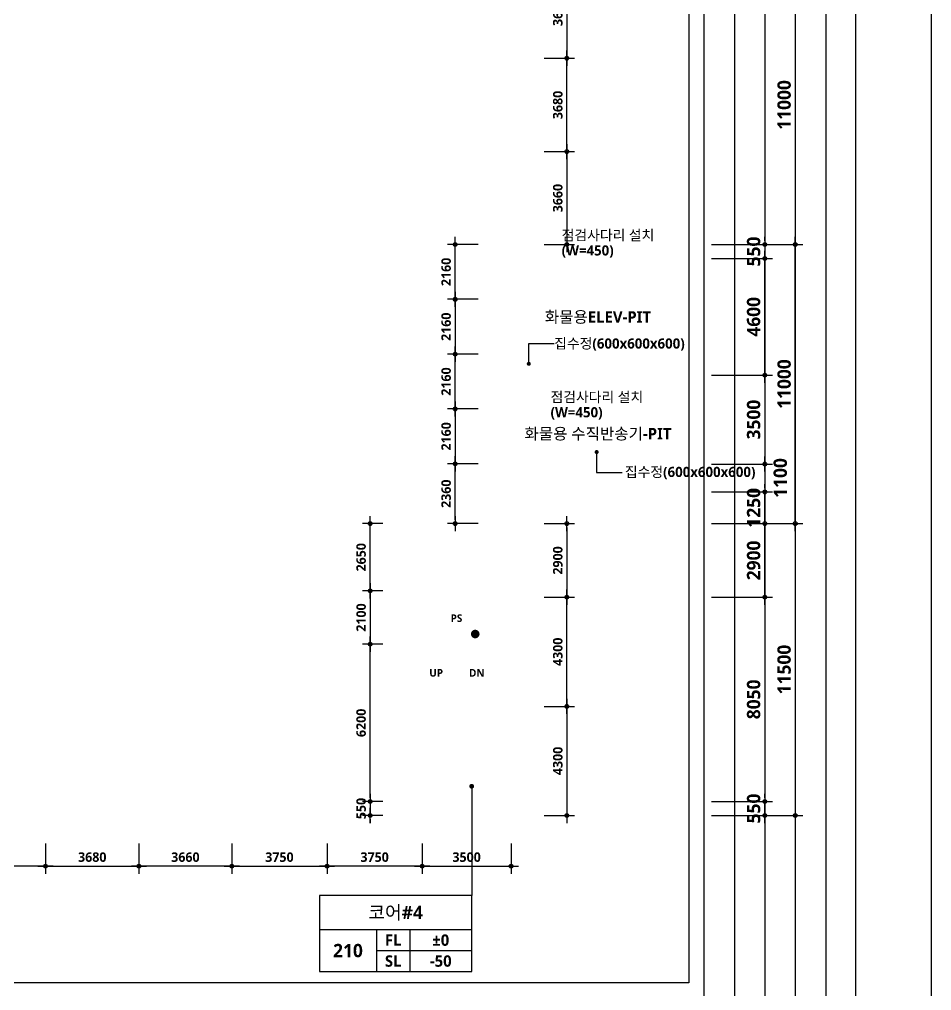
# Model space of a CAD drawing. Header units: millimetres. Extents: x -63924 to 190228206, y 0 to 456875599.
# Drawn here: x 142260 to 178200, y 404450 to 442720 of the extents above; entities that cross this region are included whole.
import ezdxf
from ezdxf.enums import TextEntityAlignment as Align

# ---------------------------------------------------------------- set-up
doc = ezdxf.new("R2010")
doc.units = ezdxf.units.MM
doc.header["$LTSCALE"] = 150
doc.header["$MEASUREMENT"] = 0
doc.header["$PDSIZE"] = -10
doc.layers.get('0').update_dxf_attribs({"linetype": 'CONTINUOUS'})
doc.layers.get('Defpoints').update_dxf_attribs({"color": 153, "linetype": 'CONTINUOUS'})
for name, color, linetype in [('A-ANNO-DIM', 4, 'CONTINUOUS'), ('A-ANNO-GRA1', 7, 'CONTINUOUS'), ('A-ANNO-LEAD', 4, 'CONTINUOUS'), ('A-ANNO-TEXT1', 7, 'CONTINUOUS'), ('A-ANNO-TEXT2', 3, 'CONTINUOUS'), ('A-FLOR-MARK-ARCH', 1, 'CONTINUOUS'), ('A-ST-AXIS-DIM', 7, 'CONTINUOUS')]:
    doc.layers.add(name, color=color, linetype=linetype)
for name, color, linetype, plot in [('Defpoint', 161, 'CONTINUOUS', False), ('G(그리드1)', 185, 'CONTINUOUS', False), ('G(그리드2)', 235, 'CONTINUOUS', False)]:
    doc.layers.add(name, color=color, linetype=linetype, plot=plot)
doc.styles.add('2020음성 1차', font='')
doc.styles.add('SH_나눔', font='')
doc.styles.add('SH_대대리576', font='')
doc.styles.add('SH_진천_나눔', font='')
doc.styles.get('2020음성 1차').set_extended_font_data('NanumGothic', bold=True)
doc.styles.get('SH_나눔').set_extended_font_data('NanumGothic', bold=True)
doc.styles.get('SH_대대리576').set_extended_font_data('NanumGothic', bold=True)
doc.styles.get('SH_진천_나눔').set_extended_font_data('NanumGothic', bold=True)
doc.dimstyles.new('SHP 300', dxfattribs={"dimscale": 150, "dimtxt": 3.5, "dimasz": 1, "dimexe": 2, "dimexo": 2, "dimgap": 1, "dimtad": 1, "dimdec": 0, "dimzin": 0, "dimdsep": 46, "dimtxsty": 'SH_대대리576', "dimblk": 'DIMDOT', "dimcen": 0.09, "dimclrt": 3, "dimadec": 0, "dimazin": 1, "dimtfac": 1, "dimtdec": 0, "dimtix": 1, "dimtmove": 2, "dimatfit": 0, "dimldrblk": 'DIMDOT', "dimfxl": 1, "dimtolj": 1, "dimtzin": 0, "dimarcsym": 0})
doc.dimstyles.new('SHP300내부', dxfattribs={"dimscale": 150, "dimtxt": 2.5, "dimasz": 1, "dimexe": 2, "dimexo": 2, "dimgap": 1, "dimtad": 1, "dimdec": 0, "dimzin": 0, "dimdsep": 46, "dimtxsty": 'SH_대대리576', "dimblk": 'DIMDOT', "dimcen": 0.09, "dimclrd": 256, "dimclre": 256, "dimclrt": 3, "dimadec": 0, "dimazin": 1, "dimtfac": 1, "dimtdec": 0, "dimtix": 1, "dimtmove": 2, "dimatfit": 0, "dimldrblk": 'DIMDOT', "dimfxl": 1, "dimtolj": 1, "dimtzin": 0, "dimlwd": -1, "dimlwe": -1, "dimarcsym": 0})

# ---------------------------------------------------------------- blocks, each defined once
blk = doc.blocks.new('DIMDOT')
at = {"color": 0}
blk.add_line((-2, 0), (2, 0), dxfattribs=at)
for radius in [0.5, 0.25]:
    blk.add_circle((0, 0), radius, dxfattribs=at)
blk = doc.blocks.new('*D1184')
at = {"layer": 'A-ANNO-DIM', "transparency": 16777216}
for p, q in [((146970, 410250), (146970, 409050)), ((150630, 410250), (150630, 409050)), ((150480, 409350), (147120, 409350))]:
    blk.add_line(p, q, dxfattribs=at)
at = {"layer": 'Defpoints', "color": 0, "transparency": 16777216}
for p in [(146970, 410550), (150630, 410550), (146970, 409350)]:
    blk.add_point(p, dxfattribs=at)
at = {"layer": 'A-ANNO-DIM', "linetype": 'ByBlock', "transparency": 16777216, "xscale": 150, "yscale": 150, "zscale": 150, "rotation": 180}
blk.add_blockref('DIMDOT', (146970, 409350), dxfattribs=at)
at = {"layer": 'A-ANNO-DIM', "linetype": 'ByBlock', "transparency": 16777216, "xscale": 150, "yscale": 150, "zscale": 150}
blk.add_blockref('DIMDOT', (150630, 409350), dxfattribs=at)
at = {"layer": 'A-ANNO-DIM', "color": 3, "transparency": 16777216, "insert": (148800, 409707), "char_height": 375, "attachment_point": 5, "style": 'SH_대대리576'}
blk.add_mtext('\\A1;3660', dxfattribs=at)
blk = doc.blocks.new('*D1185')
at = {"layer": 'A-ANNO-DIM', "transparency": 16777216}
for p, q in [((143290, 410250), (143290, 409050)), ((146970, 410250), (146970, 409050)), ((143440, 409350), (146820, 409350))]:
    blk.add_line(p, q, dxfattribs=at)
at = {"layer": 'Defpoints', "color": 0, "transparency": 16777216}
for p in [(143290, 410550), (146970, 410550), (146970, 409350)]:
    blk.add_point(p, dxfattribs=at)
at = {"layer": 'A-ANNO-DIM', "linetype": 'ByBlock', "transparency": 16777216, "xscale": 150, "yscale": 150, "zscale": 150, "rotation": 180}
blk.add_blockref('DIMDOT', (143290, 409350), dxfattribs=at)
at = {"layer": 'A-ANNO-DIM', "linetype": 'ByBlock', "transparency": 16777216, "xscale": 150, "yscale": 150, "zscale": 150}
blk.add_blockref('DIMDOT', (146970, 409350), dxfattribs=at)
at = {"layer": 'A-ANNO-DIM', "color": 3, "transparency": 16777216, "insert": (145130, 409707), "char_height": 375, "attachment_point": 5, "style": 'SH_대대리576'}
blk.add_mtext('\\A1;3680', dxfattribs=at)
blk = doc.blocks.new('*D1186')
at = {"layer": 'A-ANNO-DIM', "transparency": 16777216}
for p, q in [((139630, 410250), (139630, 409050)), ((143290, 410250), (143290, 409050)), ((143140, 409350), (139780, 409350))]:
    blk.add_line(p, q, dxfattribs=at)
at = {"layer": 'Defpoints', "color": 0, "transparency": 16777216}
for p in [(139630, 410550), (143290, 410550), (139630, 409350)]:
    blk.add_point(p, dxfattribs=at)
at = {"layer": 'A-ANNO-DIM', "linetype": 'ByBlock', "transparency": 16777216, "xscale": 150, "yscale": 150, "zscale": 150, "rotation": 180}
blk.add_blockref('DIMDOT', (139630, 409350), dxfattribs=at)
at = {"layer": 'A-ANNO-DIM', "linetype": 'ByBlock', "transparency": 16777216, "xscale": 150, "yscale": 150, "zscale": 150}
blk.add_blockref('DIMDOT', (143290, 409350), dxfattribs=at)
at = {"layer": 'A-ANNO-DIM', "color": 3, "transparency": 16777216, "insert": (141460, 409707), "char_height": 375, "attachment_point": 5, "style": 'SH_대대리576'}
blk.add_mtext('\\A1;3660', dxfattribs=at)
blk = doc.blocks.new('*D1194')
at = {"layer": 'A-ST-AXIS-DIM', "color": 0, "lineweight": -2, "transparency": 16777216}
for p, q in [((169530, 422850), (173130, 422850)), ((172830, 422700), (172830, 411500)), ((169530, 411350), (173130, 411350))]:
    blk.add_line(p, q, dxfattribs=at)
at = {"layer": 'Defpoints', "color": 0, "transparency": 16777216}
for p in [(169230, 422850), (169230, 411350), (172830, 411350)]:
    blk.add_point(p, dxfattribs=at)
at = {"layer": 'A-ST-AXIS-DIM', "color": 0, "linetype": 'ByBlock', "lineweight": -2, "transparency": 16777216, "xscale": 150, "yscale": 150, "zscale": 150}
for p, rotation in [((172830, 422850), 90), ((172830, 411350), 270)]:
    blk.add_blockref('DIMDOT', p, dxfattribs=dict(at, rotation=rotation))
at = {"layer": 'A-ST-AXIS-DIM', "color": 3, "transparency": 16777216, "insert": (172391, 417100), "char_height": 525, "attachment_point": 5, "rotation": 90, "style": 'SH_대대리576'}
blk.add_mtext('\\A1;11500', dxfattribs=at)
blk = doc.blocks.new('*D1195')
at = {"layer": 'A-ST-AXIS-DIM', "color": 0, "lineweight": -2, "transparency": 16777216}
for p, q in [((169530, 433850), (173130, 433850)), ((172830, 423000), (172830, 433700)), ((169530, 422850), (173130, 422850))]:
    blk.add_line(p, q, dxfattribs=at)
at = {"layer": 'Defpoints', "color": 0, "transparency": 16777216}
for p in [(169230, 433850), (172830, 433850), (169230, 422850)]:
    blk.add_point(p, dxfattribs=at)
at = {"layer": 'A-ST-AXIS-DIM', "color": 0, "linetype": 'ByBlock', "lineweight": -2, "transparency": 16777216, "xscale": 150, "yscale": 150, "zscale": 150}
for p, rotation in [((172830, 433850), 90), ((172830, 422850), 270)]:
    blk.add_blockref('DIMDOT', p, dxfattribs=dict(at, rotation=rotation))
at = {"layer": 'A-ST-AXIS-DIM', "color": 3, "transparency": 16777216, "insert": (172392, 428350), "char_height": 525, "attachment_point": 5, "rotation": 90, "style": 'SH_대대리576'}
blk.add_mtext('\\A1;11000', dxfattribs=at)
blk = doc.blocks.new('*D1196')
at = {"layer": 'A-ST-AXIS-DIM', "color": 0, "lineweight": -2, "transparency": 16777216}
for p, q in [((169530, 444850), (173130, 444850)), ((172830, 444700), (172830, 434000)), ((169530, 433850), (173130, 433850))]:
    blk.add_line(p, q, dxfattribs=at)
at = {"layer": 'Defpoints', "color": 0, "transparency": 16777216}
for p in [(169230, 444850), (169230, 433850), (172830, 433850)]:
    blk.add_point(p, dxfattribs=at)
at = {"layer": 'A-ST-AXIS-DIM', "color": 0, "linetype": 'ByBlock', "lineweight": -2, "transparency": 16777216, "xscale": 150, "yscale": 150, "zscale": 150}
for p, rotation in [((172830, 444850), 90), ((172830, 433850), 270)]:
    blk.add_blockref('DIMDOT', p, dxfattribs=dict(at, rotation=rotation))
at = {"layer": 'A-ST-AXIS-DIM', "color": 3, "transparency": 16777216, "insert": (172392, 439350), "char_height": 525, "attachment_point": 5, "rotation": 90, "style": 'SH_대대리576'}
blk.add_mtext('\\A1;11000', dxfattribs=at)
blk = doc.blocks.new('*D1202')
at = {"layer": 'A-ANNO-DIM', "transparency": 16777216}
for p, q in [((160330, 425210), (159130, 425210)), ((159430, 423000), (159430, 425060)), ((160330, 422850), (159130, 422850))]:
    blk.add_line(p, q, dxfattribs=at)
at = {"layer": 'Defpoints', "color": 0, "transparency": 16777216}
for p in [(159430, 425210), (160630, 425210), (160630, 422850)]:
    blk.add_point(p, dxfattribs=at)
at = {"layer": 'A-ANNO-DIM', "linetype": 'ByBlock', "transparency": 16777216, "xscale": 150, "yscale": 150, "zscale": 150}
for p, rotation in [((159430, 425210), 90), ((159430, 422850), 270)]:
    blk.add_blockref('DIMDOT', p, dxfattribs=dict(at, rotation=rotation))
at = {"layer": 'A-ANNO-DIM', "color": 3, "transparency": 16777216, "insert": (159073, 424030), "char_height": 375, "attachment_point": 5, "rotation": 90, "style": 'SH_대대리576'}
blk.add_mtext('\\A1;2360', dxfattribs=at)
blk = doc.blocks.new('*D1203')
at = {"layer": 'A-ANNO-DIM', "transparency": 16777216}
for p, q in [((160330, 427370), (159130, 427370)), ((159430, 427220), (159430, 425360)), ((160330, 425210), (159130, 425210))]:
    blk.add_line(p, q, dxfattribs=at)
at = {"layer": 'Defpoints', "color": 0, "transparency": 16777216}
for p in [(160630, 427370), (159430, 425210), (160630, 425210)]:
    blk.add_point(p, dxfattribs=at)
at = {"layer": 'A-ANNO-DIM', "linetype": 'ByBlock', "transparency": 16777216, "xscale": 150, "yscale": 150, "zscale": 150}
for p, rotation in [((159430, 427370), 90), ((159430, 425210), 270)]:
    blk.add_blockref('DIMDOT', p, dxfattribs=dict(at, rotation=rotation))
at = {"layer": 'A-ANNO-DIM', "color": 3, "transparency": 16777216, "insert": (159073, 426290), "char_height": 375, "attachment_point": 5, "rotation": 90, "style": 'SH_대대리576'}
blk.add_mtext('\\A1;2160', dxfattribs=at)
blk = doc.blocks.new('*D1204')
at = {"layer": 'A-ANNO-DIM', "transparency": 16777216}
for p, q in [((162930, 444850), (164130, 444850)), ((163830, 444700), (163830, 441340)), ((162930, 441190), (164130, 441190))]:
    blk.add_line(p, q, dxfattribs=at)
at = {"layer": 'Defpoints', "color": 0, "transparency": 16777216}
for p in [(162630, 444850), (162630, 441190), (163830, 441190)]:
    blk.add_point(p, dxfattribs=at)
at = {"layer": 'A-ANNO-DIM', "linetype": 'ByBlock', "transparency": 16777216, "xscale": 150, "yscale": 150, "zscale": 150}
for p, rotation in [((163830, 444850), 90), ((163830, 441190), 270)]:
    blk.add_blockref('DIMDOT', p, dxfattribs=dict(at, rotation=rotation))
at = {"layer": 'A-ANNO-DIM', "color": 3, "transparency": 16777216, "insert": (163473, 443020), "char_height": 375, "attachment_point": 5, "rotation": 90, "style": 'SH_대대리576'}
blk.add_mtext('\\A1;3660', dxfattribs=at)
blk = doc.blocks.new('*D1205')
at = {"layer": 'A-ANNO-DIM', "transparency": 16777216}
for p, q in [((162930, 441190), (164130, 441190)), ((163830, 437660), (163830, 441040)), ((162930, 437510), (164130, 437510))]:
    blk.add_line(p, q, dxfattribs=at)
at = {"layer": 'Defpoints', "color": 0, "transparency": 16777216}
for p in [(162630, 441190), (163830, 441190), (162630, 437510)]:
    blk.add_point(p, dxfattribs=at)
at = {"layer": 'A-ANNO-DIM', "linetype": 'ByBlock', "transparency": 16777216, "xscale": 150, "yscale": 150, "zscale": 150}
for p, rotation in [((163830, 441190), 90), ((163830, 437510), 270)]:
    blk.add_blockref('DIMDOT', p, dxfattribs=dict(at, rotation=rotation))
at = {"layer": 'A-ANNO-DIM', "color": 3, "transparency": 16777216, "insert": (163473, 439350), "char_height": 375, "attachment_point": 5, "rotation": 90, "style": 'SH_대대리576'}
blk.add_mtext('\\A1;3680', dxfattribs=at)
blk = doc.blocks.new('*D1206')
at = {"layer": 'A-ANNO-DIM', "transparency": 16777216}
for p, q in [((162930, 437510), (164130, 437510)), ((163830, 437360), (163830, 434000)), ((162930, 433850), (164130, 433850))]:
    blk.add_line(p, q, dxfattribs=at)
at = {"layer": 'Defpoints', "color": 0, "transparency": 16777216}
for p in [(162630, 437510), (162630, 433850), (163830, 433850)]:
    blk.add_point(p, dxfattribs=at)
at = {"layer": 'A-ANNO-DIM', "linetype": 'ByBlock', "transparency": 16777216, "xscale": 150, "yscale": 150, "zscale": 150}
for p, rotation in [((163830, 437510), 90), ((163830, 433850), 270)]:
    blk.add_blockref('DIMDOT', p, dxfattribs=dict(at, rotation=rotation))
at = {"layer": 'A-ANNO-DIM', "color": 3, "transparency": 16777216, "insert": (163473, 435680), "char_height": 375, "attachment_point": 5, "rotation": 90, "style": 'SH_대대리576'}
blk.add_mtext('\\A1;3660', dxfattribs=at)
blk = doc.blocks.new('*D1207')
at = {"layer": 'A-ANNO-DIM', "transparency": 16777216}
for p, q in [((162930, 422850), (164130, 422850)), ((163830, 422700), (163830, 420100)), ((162930, 419950), (164130, 419950))]:
    blk.add_line(p, q, dxfattribs=at)
at = {"layer": 'Defpoints', "color": 0, "transparency": 16777216}
for p in [(162630, 422850), (162630, 419950), (163830, 419950)]:
    blk.add_point(p, dxfattribs=at)
at = {"layer": 'A-ANNO-DIM', "linetype": 'ByBlock', "transparency": 16777216, "xscale": 150, "yscale": 150, "zscale": 150}
for p, rotation in [((163830, 422850), 90), ((163830, 419950), 270)]:
    blk.add_blockref('DIMDOT', p, dxfattribs=dict(at, rotation=rotation))
at = {"layer": 'A-ANNO-DIM', "color": 3, "transparency": 16777216, "insert": (163473, 421400), "char_height": 375, "attachment_point": 5, "rotation": 90, "style": 'SH_대대리576'}
blk.add_mtext('\\A1;2900', dxfattribs=at)
blk = doc.blocks.new('*D1208')
at = {"layer": 'A-ANNO-DIM', "transparency": 16777216}
for p, q in [((162930, 419950), (164130, 419950)), ((163830, 415800), (163830, 419800)), ((162930, 415650), (164130, 415650))]:
    blk.add_line(p, q, dxfattribs=at)
at = {"layer": 'Defpoints', "color": 0, "transparency": 16777216}
for p in [(162630, 419950), (163830, 419950), (162630, 415650)]:
    blk.add_point(p, dxfattribs=at)
at = {"layer": 'A-ANNO-DIM', "linetype": 'ByBlock', "transparency": 16777216, "xscale": 150, "yscale": 150, "zscale": 150}
for p, rotation in [((163830, 419950), 90), ((163830, 415650), 270)]:
    blk.add_blockref('DIMDOT', p, dxfattribs=dict(at, rotation=rotation))
at = {"layer": 'A-ANNO-DIM', "color": 3, "transparency": 16777216, "insert": (163473, 417800), "char_height": 375, "attachment_point": 5, "rotation": 90, "style": 'SH_대대리576'}
blk.add_mtext('\\A1;4300', dxfattribs=at)
blk = doc.blocks.new('*D1209')
at = {"layer": 'A-ANNO-DIM', "transparency": 16777216}
for p, q in [((162930, 415650), (164130, 415650)), ((163830, 415500), (163830, 411500)), ((162930, 411350), (164130, 411350))]:
    blk.add_line(p, q, dxfattribs=at)
at = {"layer": 'Defpoints', "color": 0, "transparency": 16777216}
for p in [(162630, 415650), (162630, 411350), (163830, 411350)]:
    blk.add_point(p, dxfattribs=at)
at = {"layer": 'A-ANNO-DIM', "linetype": 'ByBlock', "transparency": 16777216, "xscale": 150, "yscale": 150, "zscale": 150}
for p, rotation in [((163830, 415650), 90), ((163830, 411350), 270)]:
    blk.add_blockref('DIMDOT', p, dxfattribs=dict(at, rotation=rotation))
at = {"layer": 'A-ANNO-DIM', "color": 3, "transparency": 16777216, "insert": (163473, 413500), "char_height": 375, "attachment_point": 5, "rotation": 90, "style": 'SH_대대리576'}
blk.add_mtext('\\A1;4300', dxfattribs=at)
blk = doc.blocks.new('*D1210')
at = {"layer": 'A-ANNO-DIM', "transparency": 16777216}
for p, q in [((150630, 410250), (150630, 409050)), ((154380, 410250), (154380, 409050)), ((150780, 409350), (154230, 409350))]:
    blk.add_line(p, q, dxfattribs=at)
at = {"layer": 'Defpoints', "color": 0, "transparency": 16777216}
for p in [(150630, 410550), (154380, 410550), (154380, 409350)]:
    blk.add_point(p, dxfattribs=at)
at = {"layer": 'A-ANNO-DIM', "linetype": 'ByBlock', "transparency": 16777216, "xscale": 150, "yscale": 150, "zscale": 150, "rotation": 180}
blk.add_blockref('DIMDOT', (150630, 409350), dxfattribs=at)
at = {"layer": 'A-ANNO-DIM', "linetype": 'ByBlock', "transparency": 16777216, "xscale": 150, "yscale": 150, "zscale": 150}
blk.add_blockref('DIMDOT', (154380, 409350), dxfattribs=at)
at = {"layer": 'A-ANNO-DIM', "color": 3, "transparency": 16777216, "insert": (152505, 409707), "char_height": 375, "attachment_point": 5, "style": 'SH_대대리576'}
blk.add_mtext('\\A1;3750', dxfattribs=at)
blk = doc.blocks.new('*D1211')
at = {"layer": 'A-ANNO-DIM', "transparency": 16777216}
for p, q in [((154380, 410250), (154380, 409050)), ((158130, 410250), (158130, 409050)), ((157980, 409350), (154530, 409350))]:
    blk.add_line(p, q, dxfattribs=at)
at = {"layer": 'Defpoints', "color": 0, "transparency": 16777216}
for p in [(154380, 410550), (158130, 410550), (154380, 409350)]:
    blk.add_point(p, dxfattribs=at)
at = {"layer": 'A-ANNO-DIM', "linetype": 'ByBlock', "transparency": 16777216, "xscale": 150, "yscale": 150, "zscale": 150, "rotation": 180}
blk.add_blockref('DIMDOT', (154380, 409350), dxfattribs=at)
at = {"layer": 'A-ANNO-DIM', "linetype": 'ByBlock', "transparency": 16777216, "xscale": 150, "yscale": 150, "zscale": 150}
blk.add_blockref('DIMDOT', (158130, 409350), dxfattribs=at)
at = {"layer": 'A-ANNO-DIM', "color": 3, "transparency": 16777216, "insert": (156255, 409707), "char_height": 375, "attachment_point": 5, "style": 'SH_대대리576'}
blk.add_mtext('\\A1;3750', dxfattribs=at)
blk = doc.blocks.new('*D1212')
at = {"layer": 'A-ANNO-DIM', "transparency": 16777216}
for p, q in [((158130, 410250), (158130, 409050)), ((161630, 410250), (161630, 409050)), ((158280, 409350), (161480, 409350))]:
    blk.add_line(p, q, dxfattribs=at)
at = {"layer": 'Defpoints', "color": 0, "transparency": 16777216}
for p in [(158130, 410550), (161630, 410550), (161630, 409350)]:
    blk.add_point(p, dxfattribs=at)
at = {"layer": 'A-ANNO-DIM', "linetype": 'ByBlock', "transparency": 16777216, "xscale": 150, "yscale": 150, "zscale": 150, "rotation": 180}
blk.add_blockref('DIMDOT', (158130, 409350), dxfattribs=at)
at = {"layer": 'A-ANNO-DIM', "linetype": 'ByBlock', "transparency": 16777216, "xscale": 150, "yscale": 150, "zscale": 150}
blk.add_blockref('DIMDOT', (161630, 409350), dxfattribs=at)
at = {"layer": 'A-ANNO-DIM', "color": 3, "transparency": 16777216, "insert": (159880, 409707), "char_height": 375, "attachment_point": 5, "style": 'SH_대대리576'}
blk.add_mtext('\\A1;3500', dxfattribs=at)
blk = doc.blocks.new('*D1213')
at = {"layer": 'A-ST-AXIS-DIM', "color": 0, "lineweight": -2, "transparency": 16777216}
for p, q in [((171630, 412050), (171630, 412200)), ((169530, 411900), (171930, 411900)), ((171630, 411350), (171630, 411900)), ((169530, 411350), (171930, 411350)), ((171630, 411200), (171630, 411050))]:
    blk.add_line(p, q, dxfattribs=at)
at = {"layer": 'Defpoints', "color": 0, "transparency": 16777216}
for p in [(169230, 411900), (171630, 411900), (169230, 411350)]:
    blk.add_point(p, dxfattribs=at)
at = {"layer": 'A-ST-AXIS-DIM', "color": 0, "linetype": 'ByBlock', "lineweight": -2, "transparency": 16777216, "xscale": 150, "yscale": 150, "zscale": 150}
for p, rotation in [((171630, 411900), 270), ((171630, 411350), 90)]:
    blk.add_blockref('DIMDOT', p, dxfattribs=dict(at, rotation=rotation))
at = {"layer": 'A-ST-AXIS-DIM', "color": 3, "transparency": 16777216, "insert": (171191, 411625), "char_height": 525, "attachment_point": 5, "rotation": 90, "style": 'SH_대대리576'}
blk.add_mtext('\\A1;550', dxfattribs=at)
blk = doc.blocks.new('*D1214')
at = {"layer": 'A-ST-AXIS-DIM', "color": 0, "lineweight": -2, "transparency": 16777216}
for p, q in [((169530, 419950), (171930, 419950)), ((171630, 419800), (171630, 412050)), ((169530, 411900), (171930, 411900))]:
    blk.add_line(p, q, dxfattribs=at)
at = {"layer": 'Defpoints', "color": 0, "transparency": 16777216}
for p in [(169230, 419950), (169230, 411900), (171630, 411900)]:
    blk.add_point(p, dxfattribs=at)
at = {"layer": 'A-ST-AXIS-DIM', "color": 0, "linetype": 'ByBlock', "lineweight": -2, "transparency": 16777216, "xscale": 150, "yscale": 150, "zscale": 150}
for p, rotation in [((171630, 419950), 90), ((171630, 411900), 270)]:
    blk.add_blockref('DIMDOT', p, dxfattribs=dict(at, rotation=rotation))
at = {"layer": 'A-ST-AXIS-DIM', "color": 3, "transparency": 16777216, "insert": (171190, 415925), "char_height": 525, "attachment_point": 5, "rotation": 90, "style": 'SH_대대리576'}
blk.add_mtext('\\A1;8050', dxfattribs=at)
blk = doc.blocks.new('*D1215')
at = {"layer": 'A-ST-AXIS-DIM', "color": 0, "lineweight": -2, "transparency": 16777216}
for p, q in [((169530, 422850), (171930, 422850)), ((171630, 420100), (171630, 422700)), ((169530, 419950), (171930, 419950))]:
    blk.add_line(p, q, dxfattribs=at)
at = {"layer": 'Defpoints', "color": 0, "transparency": 16777216}
for p in [(169230, 422850), (171630, 422850), (169230, 419950)]:
    blk.add_point(p, dxfattribs=at)
at = {"layer": 'A-ST-AXIS-DIM', "color": 0, "linetype": 'ByBlock', "lineweight": -2, "transparency": 16777216, "xscale": 150, "yscale": 150, "zscale": 150}
for p, rotation in [((171630, 422850), 90), ((171630, 419950), 270)]:
    blk.add_blockref('DIMDOT', p, dxfattribs=dict(at, rotation=rotation))
at = {"layer": 'A-ST-AXIS-DIM', "color": 3, "transparency": 16777216, "insert": (171190, 421400), "char_height": 525, "attachment_point": 5, "rotation": 90, "style": 'SH_대대리576'}
blk.add_mtext('\\A1;2900', dxfattribs=at)
blk = doc.blocks.new('*D1216')
at = {"layer": 'A-ANNO-DIM', "transparency": 16777216}
for p, q in [((156580, 418100), (155780, 418100)), ((156080, 412050), (156080, 417950)), ((156580, 411900), (155780, 411900))]:
    blk.add_line(p, q, dxfattribs=at)
at = {"layer": 'Defpoints', "color": 0, "transparency": 16777216}
for p in [(156080, 418100), (156880, 418100), (156880, 411900)]:
    blk.add_point(p, dxfattribs=at)
at = {"layer": 'A-ANNO-DIM', "linetype": 'ByBlock', "transparency": 16777216, "xscale": 150, "yscale": 150, "zscale": 150}
for p, rotation in [((156080, 418100), 90), ((156080, 411900), 270)]:
    blk.add_blockref('DIMDOT', p, dxfattribs=dict(at, rotation=rotation))
at = {"layer": 'A-ANNO-DIM', "color": 3, "transparency": 16777216, "insert": (155723, 415000), "char_height": 375, "attachment_point": 5, "rotation": 90, "style": 'SH_대대리576'}
blk.add_mtext('\\A1;6200', dxfattribs=at)
blk = doc.blocks.new('*D1217')
at = {"layer": 'A-ANNO-DIM', "transparency": 16777216}
for p, q in [((156580, 420200), (155780, 420200)), ((156080, 420050), (156080, 418250)), ((156580, 418100), (155780, 418100))]:
    blk.add_line(p, q, dxfattribs=at)
at = {"layer": 'Defpoints', "color": 0, "transparency": 16777216}
for p in [(156880, 420200), (156080, 418100), (156880, 418100)]:
    blk.add_point(p, dxfattribs=at)
at = {"layer": 'A-ANNO-DIM', "linetype": 'ByBlock', "transparency": 16777216, "xscale": 150, "yscale": 150, "zscale": 150}
for p, rotation in [((156080, 420200), 90), ((156080, 418100), 270)]:
    blk.add_blockref('DIMDOT', p, dxfattribs=dict(at, rotation=rotation))
at = {"layer": 'A-ANNO-DIM', "color": 3, "transparency": 16777216, "insert": (155724, 419150), "char_height": 375, "attachment_point": 5, "rotation": 90, "style": 'SH_대대리576'}
blk.add_mtext('\\A1;2100', dxfattribs=at)
blk = doc.blocks.new('*D1218')
at = {"layer": 'A-ANNO-DIM', "transparency": 16777216}
for p, q in [((156080, 412050), (156080, 412200)), ((156580, 411900), (155780, 411900)), ((156080, 411900), (156080, 411350)), ((156580, 411350), (155780, 411350)), ((156080, 411200), (156080, 411050))]:
    blk.add_line(p, q, dxfattribs=at)
at = {"layer": 'Defpoints', "color": 0, "transparency": 16777216}
for p in [(156880, 411900), (156080, 411350), (156880, 411350)]:
    blk.add_point(p, dxfattribs=at)
at = {"layer": 'A-ANNO-DIM', "linetype": 'ByBlock', "transparency": 16777216, "xscale": 150, "yscale": 150, "zscale": 150}
for p, rotation in [((156080, 411900), 270), ((156080, 411350), 90)]:
    blk.add_blockref('DIMDOT', p, dxfattribs=dict(at, rotation=rotation))
at = {"layer": 'A-ANNO-DIM', "color": 3, "transparency": 16777216, "insert": (155724, 411625), "char_height": 375, "attachment_point": 5, "rotation": 90, "style": 'SH_대대리576'}
blk.add_mtext('\\A1;550', dxfattribs=at)
blk = doc.blocks.new('*D1219')
at = {"layer": 'A-ANNO-DIM', "transparency": 16777216}
for p, q in [((156580, 422850), (155780, 422850)), ((156080, 420350), (156080, 422700)), ((156580, 420200), (155780, 420200))]:
    blk.add_line(p, q, dxfattribs=at)
at = {"layer": 'Defpoints', "color": 0, "transparency": 16777216}
for p in [(156080, 422850), (156880, 422850), (156880, 420200)]:
    blk.add_point(p, dxfattribs=at)
at = {"layer": 'A-ANNO-DIM', "linetype": 'ByBlock', "transparency": 16777216, "xscale": 150, "yscale": 150, "zscale": 150}
for p, rotation in [((156080, 422850), 90), ((156080, 420200), 270)]:
    blk.add_blockref('DIMDOT', p, dxfattribs=dict(at, rotation=rotation))
at = {"layer": 'A-ANNO-DIM', "color": 3, "transparency": 16777216, "insert": (155723, 421525), "char_height": 375, "attachment_point": 5, "rotation": 90, "style": 'SH_대대리576'}
blk.add_mtext('\\A1;2650', dxfattribs=at)
blk = doc.blocks.new('*D1242')
at = {"layer": 'A-ST-AXIS-DIM', "color": 0, "lineweight": -2, "transparency": 16777216}
for p, q in [((169530, 428700), (171930, 428700)), ((171630, 428550), (171630, 425350)), ((169530, 425200), (171930, 425200))]:
    blk.add_line(p, q, dxfattribs=at)
at = {"layer": 'Defpoints', "color": 0, "transparency": 16777216}
for p in [(169230, 428700), (169230, 425200), (171630, 425200)]:
    blk.add_point(p, dxfattribs=at)
at = {"layer": 'A-ST-AXIS-DIM', "color": 0, "linetype": 'ByBlock', "lineweight": -2, "transparency": 16777216, "xscale": 150, "yscale": 150, "zscale": 150}
for p, rotation in [((171630, 428700), 90), ((171630, 425200), 270)]:
    blk.add_blockref('DIMDOT', p, dxfattribs=dict(at, rotation=rotation))
at = {"layer": 'A-ST-AXIS-DIM', "color": 3, "transparency": 16777216, "insert": (171190, 426950), "char_height": 525, "attachment_point": 5, "rotation": 90, "style": 'SH_대대리576'}
blk.add_mtext('\\A1;3500', dxfattribs=at)
blk = doc.blocks.new('*D1243')
at = {"layer": 'A-ST-AXIS-DIM', "color": 0, "lineweight": -2, "transparency": 16777216}
for p, q in [((169530, 433300), (171930, 433300)), ((171630, 428850), (171630, 433150)), ((169530, 428700), (171930, 428700))]:
    blk.add_line(p, q, dxfattribs=at)
at = {"layer": 'Defpoints', "color": 0, "transparency": 16777216}
for p in [(169230, 433300), (171630, 433300), (169230, 428700)]:
    blk.add_point(p, dxfattribs=at)
at = {"layer": 'A-ST-AXIS-DIM', "color": 0, "linetype": 'ByBlock', "lineweight": -2, "transparency": 16777216, "xscale": 150, "yscale": 150, "zscale": 150}
for p, rotation in [((171630, 433300), 90), ((171630, 428700), 270)]:
    blk.add_blockref('DIMDOT', p, dxfattribs=dict(at, rotation=rotation))
at = {"layer": 'A-ST-AXIS-DIM', "color": 3, "transparency": 16777216, "insert": (171190, 431000), "char_height": 525, "attachment_point": 5, "rotation": 90, "style": 'SH_대대리576'}
blk.add_mtext('\\A1;4600', dxfattribs=at)
blk = doc.blocks.new('*D1244')
at = {"layer": 'A-ST-AXIS-DIM', "color": 0, "lineweight": -2, "transparency": 16777216}
for p, q in [((171630, 434000), (171630, 434150)), ((169530, 433850), (171930, 433850)), ((171630, 433850), (171630, 433300)), ((169530, 433300), (171930, 433300)), ((171630, 433150), (171630, 433000))]:
    blk.add_line(p, q, dxfattribs=at)
at = {"layer": 'Defpoints', "color": 0, "transparency": 16777216}
for p in [(169230, 433850), (169230, 433300), (171630, 433300)]:
    blk.add_point(p, dxfattribs=at)
at = {"layer": 'A-ST-AXIS-DIM', "color": 0, "linetype": 'ByBlock', "lineweight": -2, "transparency": 16777216, "xscale": 150, "yscale": 150, "zscale": 150}
for p, rotation in [((171630, 433850), 270), ((171630, 433300), 90)]:
    blk.add_blockref('DIMDOT', p, dxfattribs=dict(at, rotation=rotation))
at = {"layer": 'A-ST-AXIS-DIM', "color": 3, "transparency": 16777216, "insert": (171191, 433575), "char_height": 525, "attachment_point": 5, "rotation": 90, "style": 'SH_대대리576'}
blk.add_mtext('\\A1;550', dxfattribs=at)
blk = doc.blocks.new('*D1245')
at = {"layer": 'A-ST-AXIS-DIM', "color": 0, "lineweight": -2, "transparency": 16777216}
for p, q in [((169530, 424100), (171930, 424100)), ((171630, 424250), (171630, 424400)), ((171630, 422850), (171630, 424100)), ((169530, 422850), (171930, 422850)), ((171630, 422700), (171630, 422550))]:
    blk.add_line(p, q, dxfattribs=at)
at = {"layer": 'Defpoints', "color": 0, "transparency": 16777216}
for p in [(169230, 424100), (171630, 424100), (169230, 422850)]:
    blk.add_point(p, dxfattribs=at)
at = {"layer": 'A-ST-AXIS-DIM', "color": 0, "linetype": 'ByBlock', "lineweight": -2, "transparency": 16777216, "xscale": 150, "yscale": 150, "zscale": 150}
for p, rotation in [((171630, 424100), 270), ((171630, 422850), 90)]:
    blk.add_blockref('DIMDOT', p, dxfattribs=dict(at, rotation=rotation))
at = {"layer": 'A-ST-AXIS-DIM', "color": 3, "transparency": 16777216, "insert": (171191, 423475), "char_height": 525, "attachment_point": 5, "rotation": 90, "style": 'SH_대대리576'}
blk.add_mtext('\\A1;1250', dxfattribs=at)
blk = doc.blocks.new('G$C9D92D8A7')
at = {"layer": 'A-ANNO-GRA1'}
for p, q in [((0, 11), (40, 11)), ((15, 11), (15, 0)), ((23.75, 11), (23.75, 0)), ((15, 5.5), (40, 5.5))]:
    blk.add_line(p, q, dxfattribs=at)
blk.add_lwpolyline([(0, 20), (0, 0), (40, 0), (40, 20)], close=True, dxfattribs=at)
at = {"style": '2020음성 1차'}
for tag, height, p in [('실명', 3.5, (20, 15.5)), ('실번호', 3.5, (7.5, 5.5)), ('마감레벨', 3, (31.875, 8.25)), ('구조레벨', 3, (31.875, 2.75))]:
    blk.add_attdef(tag, text='', height=height, dxfattribs=at).set_placement(p, align=Align.MIDDLE_CENTER)
at = {"layer": 'A-ANNO-TEXT1', "style": 'SH_나눔'}
for s, p in [('FL', (19.375, 8.25)), ('SL', (19.375, 2.75))]:
    blk.add_text(s, height=3, dxfattribs=at).set_placement(p, align=Align.MIDDLE)
blk = doc.blocks.new('*D1679')
at = {"layer": 'A-ANNO-DIM', "transparency": 16777216}
for p, q in [((160330, 429530), (159130, 429530)), ((159430, 427520), (159430, 429380)), ((160330, 427370), (159130, 427370))]:
    blk.add_line(p, q, dxfattribs=at)
at = {"layer": 'Defpoints', "color": 0, "transparency": 16777216}
for p in [(159430, 429530), (160630, 429530), (160630, 427370)]:
    blk.add_point(p, dxfattribs=at)
at = {"layer": 'A-ANNO-DIM', "linetype": 'ByBlock', "transparency": 16777216, "xscale": 150, "yscale": 150, "zscale": 150}
for p, rotation in [((159430, 429530), 90), ((159430, 427370), 270)]:
    blk.add_blockref('DIMDOT', p, dxfattribs=dict(at, rotation=rotation))
at = {"layer": 'A-ANNO-DIM', "color": 3, "transparency": 16777216, "insert": (159073, 428450), "char_height": 375, "attachment_point": 5, "rotation": 90, "style": 'SH_대대리576'}
blk.add_mtext('\\A1;2160', dxfattribs=at)
blk = doc.blocks.new('*D1680')
at = {"layer": 'A-ANNO-DIM', "transparency": 16777216}
for p, q in [((160330, 431690), (159130, 431690)), ((159430, 431540), (159430, 429680)), ((160330, 429530), (159130, 429530))]:
    blk.add_line(p, q, dxfattribs=at)
at = {"layer": 'Defpoints', "color": 0, "transparency": 16777216}
for p in [(160630, 431690), (159430, 429530), (160630, 429530)]:
    blk.add_point(p, dxfattribs=at)
at = {"layer": 'A-ANNO-DIM', "linetype": 'ByBlock', "transparency": 16777216, "xscale": 150, "yscale": 150, "zscale": 150}
for p, rotation in [((159430, 431690), 90), ((159430, 429530), 270)]:
    blk.add_blockref('DIMDOT', p, dxfattribs=dict(at, rotation=rotation))
at = {"layer": 'A-ANNO-DIM', "color": 3, "transparency": 16777216, "insert": (159073, 430610), "char_height": 375, "attachment_point": 5, "rotation": 90, "style": 'SH_대대리576'}
blk.add_mtext('\\A1;2160', dxfattribs=at)
blk = doc.blocks.new('*D1681')
at = {"layer": 'A-ANNO-DIM', "transparency": 16777216}
for p, q in [((160330, 433850), (159130, 433850)), ((159430, 431840), (159430, 433700)), ((160330, 431690), (159130, 431690))]:
    blk.add_line(p, q, dxfattribs=at)
at = {"layer": 'Defpoints', "color": 0, "transparency": 16777216}
for p in [(159430, 433850), (160630, 433850), (160630, 431690)]:
    blk.add_point(p, dxfattribs=at)
at = {"layer": 'A-ANNO-DIM', "linetype": 'ByBlock', "transparency": 16777216, "xscale": 150, "yscale": 150, "zscale": 150}
for p, rotation in [((159430, 433850), 90), ((159430, 431690), 270)]:
    blk.add_blockref('DIMDOT', p, dxfattribs=dict(at, rotation=rotation))
at = {"layer": 'A-ANNO-DIM', "color": 3, "transparency": 16777216, "insert": (159073, 432770), "char_height": 375, "attachment_point": 5, "rotation": 90, "style": 'SH_대대리576'}
blk.add_mtext('\\A1;2160', dxfattribs=at)
blk = doc.blocks.new('*D2362')
at = {"layer": 'A-ST-AXIS-DIM', "color": 0, "lineweight": -2, "transparency": 16777216}
for p, q in [((169530, 425200), (171930, 425200)), ((171630, 425050), (171630, 424250)), ((169530, 424100), (171930, 424100))]:
    blk.add_line(p, q, dxfattribs=at)
at = {"layer": 'Defpoints', "color": 0, "transparency": 16777216}
for p in [(169230, 425200), (169230, 424100), (171630, 424100)]:
    blk.add_point(p, dxfattribs=at)
at = {"layer": 'A-ST-AXIS-DIM', "color": 0, "linetype": 'ByBlock', "lineweight": -2, "transparency": 16777216, "xscale": 150, "yscale": 150, "zscale": 150}
for p, rotation in [((171630, 425200), 90), ((171630, 424100), 270)]:
    blk.add_blockref('DIMDOT', p, dxfattribs=dict(at, rotation=rotation))
at = {"layer": 'A-ST-AXIS-DIM', "color": 3, "transparency": 16777216, "insert": (172241, 424650), "char_height": 525, "attachment_point": 5, "rotation": 90, "style": 'SH_대대리576'}
blk.add_mtext('\\A1;1100', dxfattribs=at)

msp = doc.modelspace()

# ---------------------------------------------------------------- linework, layer by layer
for points in [[(162330, 429150), (162330, 429950), (163330, 429950)], [(160080, 412500), (160080, 408202.2)]]:
    msp.add_lwpolyline(points)
at = {"elevation": 103000}
msp.add_lwpolyline([(165003.2, 425671), (165003.2, 424871), (166003.2, 424871)], dxfattribs=at)
at = {"const_width": 93.8}
msp.add_lwpolyline([(160080, 412546.9, -1), (160080, 412453.1, -1)], format="xyb", close=True, dxfattribs=at)
at = {"layer": 'A-ANNO-LEAD'}
for points in [[(162455, 432961, 0, 100, 0), (162605, 433220.8, 0, 0, 0), (163180.5, 434217.6, 0, 0, 0), (163625.9, 434217.6, 0, 0, 0)], [(162455, 428339, 0, 100, 0), (162605, 428079.2, 0, 0, 0), (162742.7, 427840.6, 0, 0, 0), (163188.2, 427840.6, 0, 0, 0)]]:
    msp.add_lwpolyline(points, format="xyseb", dxfattribs=at)
at = {"layer": 'A-ANNO-LEAD', "const_width": 79.4}
msp.add_lwpolyline([(162369.7, 429150, -1), (162290.3, 429150, -1)], format="xyb", close=True, dxfattribs=at)
at = {"layer": 'A-ANNO-LEAD', "const_width": 79.4, "elevation": 103000}
msp.add_lwpolyline([(165042.9, 425671, -1), (164963.6, 425671, -1)], format="xyb", close=True, dxfattribs=at)
at = {"layer": 'A-FLOR-MARK-ARCH', "const_width": 168.8}
msp.add_lwpolyline([(160135.6, 418500, 1), (160304.4, 418500, 1)], format="xyb", close=True, dxfattribs=at)
at = {"layer": 'Defpoint'}
for points in [[(89100, 378000), (178200, 378000), (178200, 504000), (89100, 504000)], [(92100, 501000), (175200, 501000), (175200, 394500), (92100, 394500)]]:
    msp.add_lwpolyline(points, close=True, dxfattribs=at)
at = {"layer": 'G(그리드1)'}
for points in [[(174030, 396550), (95830, 396550), (95830, 497950), (174030, 497950)], [(172830, 398750), (97030, 398750), (97030, 496750), (172830, 496750)], [(171630, 399950), (98230, 399950), (98230, 495550), (171630, 495550)], [(170430, 401150), (99430, 401150), (99430, 494350), (170430, 494350)], [(169230, 404150), (100630, 404150), (100630, 491350), (169230, 491350)]]:
    msp.add_lwpolyline(points, close=True, dxfattribs=at)
at = {"layer": 'G(그리드2)'}
msp.add_lwpolyline([(168630, 404750), (101230, 404750), (101230, 490750), (168630, 490750)], close=True, dxfattribs=at)

# ---------------------------------------------------------------- block references
at = {"layer": 'A-ANNO-TEXT1'}
ref = msp.add_blockref('G$C9D92D8A7', (154080, 405202.2), dxfattribs=dict(at, xscale=150, yscale=150, zscale=150))
ref.add_attrib('실명', '코어#4', dxfattribs={"layer": 'A-ANNO-TEXT2', "height": 525, "style": '2020음성 1차'}).set_placement((157080, 407527.2, 206000), align=Align.MIDDLE_CENTER)
ref.add_attrib('실번호', '210', dxfattribs={"layer": 'A-ANNO-TEXT2', "height": 525, "style": '2020음성 1차'}).set_placement((155205, 406027.2, 206000), align=Align.MIDDLE_CENTER)
ref.add_attrib('마감레벨', '%%p0', dxfattribs={"height": 450, "style": '2020음성 1차'}).set_placement((158861.2, 406439.7, 206000), align=Align.MIDDLE_CENTER)
ref.add_attrib('구조레벨', '-50', dxfattribs={"height": 450, "style": '2020음성 1차'}).set_placement((158861.2, 405614.7, 206000), align=Align.MIDDLE_CENTER)

# ---------------------------------------------------------------- texts
at = {"layer": 'A-ANNO-TEXT1', "style": '2020음성 1차'}
for s, p in [('점검사다리 설치', (163625.9, 434217.6)), ('(W=450)', (163625.9, 433617.6)), ('집수정(600x600x600)', (163330, 429950)), ('점검사다리 설치', (163188.2, 427840.6)), ('(W=450)', (163188.2, 427240.6)), ('집수정(600x600x600)', (166116.3, 424888, 103000))]:
    msp.add_text(s, height=400, dxfattribs=at).set_placement(p, align=Align.MIDDLE_LEFT)
at = {"layer": 'A-ANNO-TEXT1'}
for s, height, style, p in [('화물용ELEV-PIT', 450, '2020음성 1차', (165055, 431000)), ('화물용 수직반송기-PIT', 450, '2020음성 1차', (165055, 426400)), ('PS', 300, 'SH_진천_나눔', (159480, 419125)), ('UP', 300, 'SH_진천_나눔', (158680, 416970)), ('DN', 300, 'SH_진천_나눔', (160280, 416970))]:
    msp.add_text(s, height=height, dxfattribs=dict(at, style=style)).set_placement(p, align=Align.MIDDLE)

# ---------------------------------------------------------------- dimensions: what is measured, and where the dimension line sits
at = {"layer": 'A-ANNO-DIM'}
for base, p1, p2, angle, picture, middle in [((163830, 441190), (162630, 444850), (162630, 441190), 270, '*D1204', (163473.1, 443020)), ((163830, 441190), (162630, 437510), (162630, 441190), 90, '*D1205', (163473.1, 439350)), ((163830, 433850), (162630, 437510), (162630, 433850), 270, '*D1206', (163473.1, 435680)), ((159430, 433850), (160630, 431690), (160630, 433850), 90, '*D1681', (159073.1, 432770)), ((159430, 429530), (160630, 431690), (160630, 429530), 270, '*D1680', (159073.1, 430610)), ((159430, 429530), (160630, 427370), (160630, 429530), 90, '*D1679', (159073.1, 428450)), ((159430, 425210), (160630, 427370), (160630, 425210), 270, '*D1203', (159073.1, 426290)), ((159430, 425210), (160630, 422850), (160630, 425210), 90, '*D1202', (159073.1, 424030)), ((163830, 419950), (162630, 422850), (162630, 419950), 270, '*D1207', (163473.1, 421400)), ((163830, 419950), (162630, 415650), (162630, 419950), 90, '*D1208', (163473.1, 417800)), ((163830, 411350), (162630, 415650), (162630, 411350), 270, '*D1209', (163473.1, 413500)), ((139630, 409350), (143290, 410550), (139630, 410550), 180, '*D1186', (141460, 409706.9)), ((146970, 409350), (150630, 410550), (146970, 410550), 180, '*D1184', (148800, 409706.9)), ((154380, 409350), (158130, 410550), (154380, 410550), 180, '*D1211', (156255, 409706.9))]:
    dim = msp.add_linear_dim(base=base, p1=p1, p2=p2, angle=angle, dimstyle='SHP300내부', override={"dimtxsty": 'SH_대대리576', "dimldrblk": 'DIMDOT'}, dxfattribs=at)
    dim.commit()
    dim.dimension.update_dxf_attribs({"geometry": picture, "text_midpoint": middle})
for base, p1, p2, angle, picture, middle in [((156080, 422850), (156880, 420200), (156880, 422850), 270, '*D1219', (155723.1, 421525)), ((156080, 418100), (156880, 420200), (156880, 418100), 90, '*D1217', (155723.9, 419150)), ((156080, 418100), (156880, 411900), (156880, 418100), 270, '*D1216', (155723.1, 415000)), ((156080, 411350), (156880, 411900), (156880, 411350), 90, '*D1218', (155723.9, 411625))]:
    dim = msp.add_linear_dim(base=base, p1=p1, p2=p2, angle=angle, dimstyle='SHP300내부', dxfattribs=at)
    dim.commit()
    dim.dimension.update_dxf_attribs({"geometry": picture, "text_midpoint": middle})
for base, p1, p2, picture, middle in [((146970, 409350), (143290, 410550), (146970, 410550), '*D1185', (145130, 409706.9)), ((154380, 409350), (150630, 410550), (154380, 410550), '*D1210', (152505, 409706.9)), ((161630, 409350), (158130, 410550), (161630, 410550), '*D1212', (159880, 409706.9))]:
    dim = msp.add_linear_dim(base=base, p1=p1, p2=p2, dimstyle='SHP300내부', override={"dimtxsty": 'SH_대대리576', "dimldrblk": 'DIMDOT'}, dxfattribs=at)
    dim.commit()
    dim.dimension.update_dxf_attribs({"geometry": picture, "text_midpoint": middle})
at = {"layer": 'A-ST-AXIS-DIM'}
for base, p1, p2, angle, picture, middle in [((172830, 433850), (169230, 444850), (169230, 433850), 90, '*D1196', (172392.1, 439350)), ((171630, 433300), (169230, 433850), (169230, 433300), 90, '*D1244', (171191.4, 433575)), ((172830, 433850), (169230, 422850), (169230, 433850), 270, '*D1195', (172392.1, 428350)), ((171630, 433300), (169230, 428700), (169230, 433300), 270, '*D1243', (171190.3, 431000)), ((171630, 425200), (169230, 428700), (169230, 425200), 90, '*D1242', (171190.3, 426950)), ((171630, 424100), (169230, 422850), (169230, 424100), 270, '*D1245', (171190.7, 423475)), ((172830, 411350), (169230, 422850), (169230, 411350), 90, '*D1194', (172391.4, 417100)), ((171630, 422850), (169230, 419950), (169230, 422850), 270, '*D1215', (171190.3, 421400)), ((171630, 411900), (169230, 419950), (169230, 411900), 90, '*D1214', (171190.3, 415925)), ((171630, 411900), (169230, 411350), (169230, 411900), 270, '*D1213', (171191.4, 411625))]:
    dim = msp.add_linear_dim(base=base, p1=p1, p2=p2, angle=angle, dimstyle='SHP 300', override={"dimtxsty": 'SH_대대리576', "dimldrblk": 'DIMDOT'}, dxfattribs=at)
    dim.commit()
    dim.dimension.update_dxf_attribs({"geometry": picture, "text_midpoint": middle})
dim = msp.add_linear_dim(base=(171630, 424100), p1=(169230, 425200), p2=(169230, 424100), angle=90, dimstyle='SHP 300', override={"dimtxsty": 'SH_대대리576', "dimldrblk": 'DIMDOT'}, dxfattribs=at)
dim.commit()
dim.dimension.update_dxf_attribs({"geometry": '*D2362', "text_midpoint": (172241.2, 424650), "dimtype": 160})

doc.saveas('drawing.dxf')
